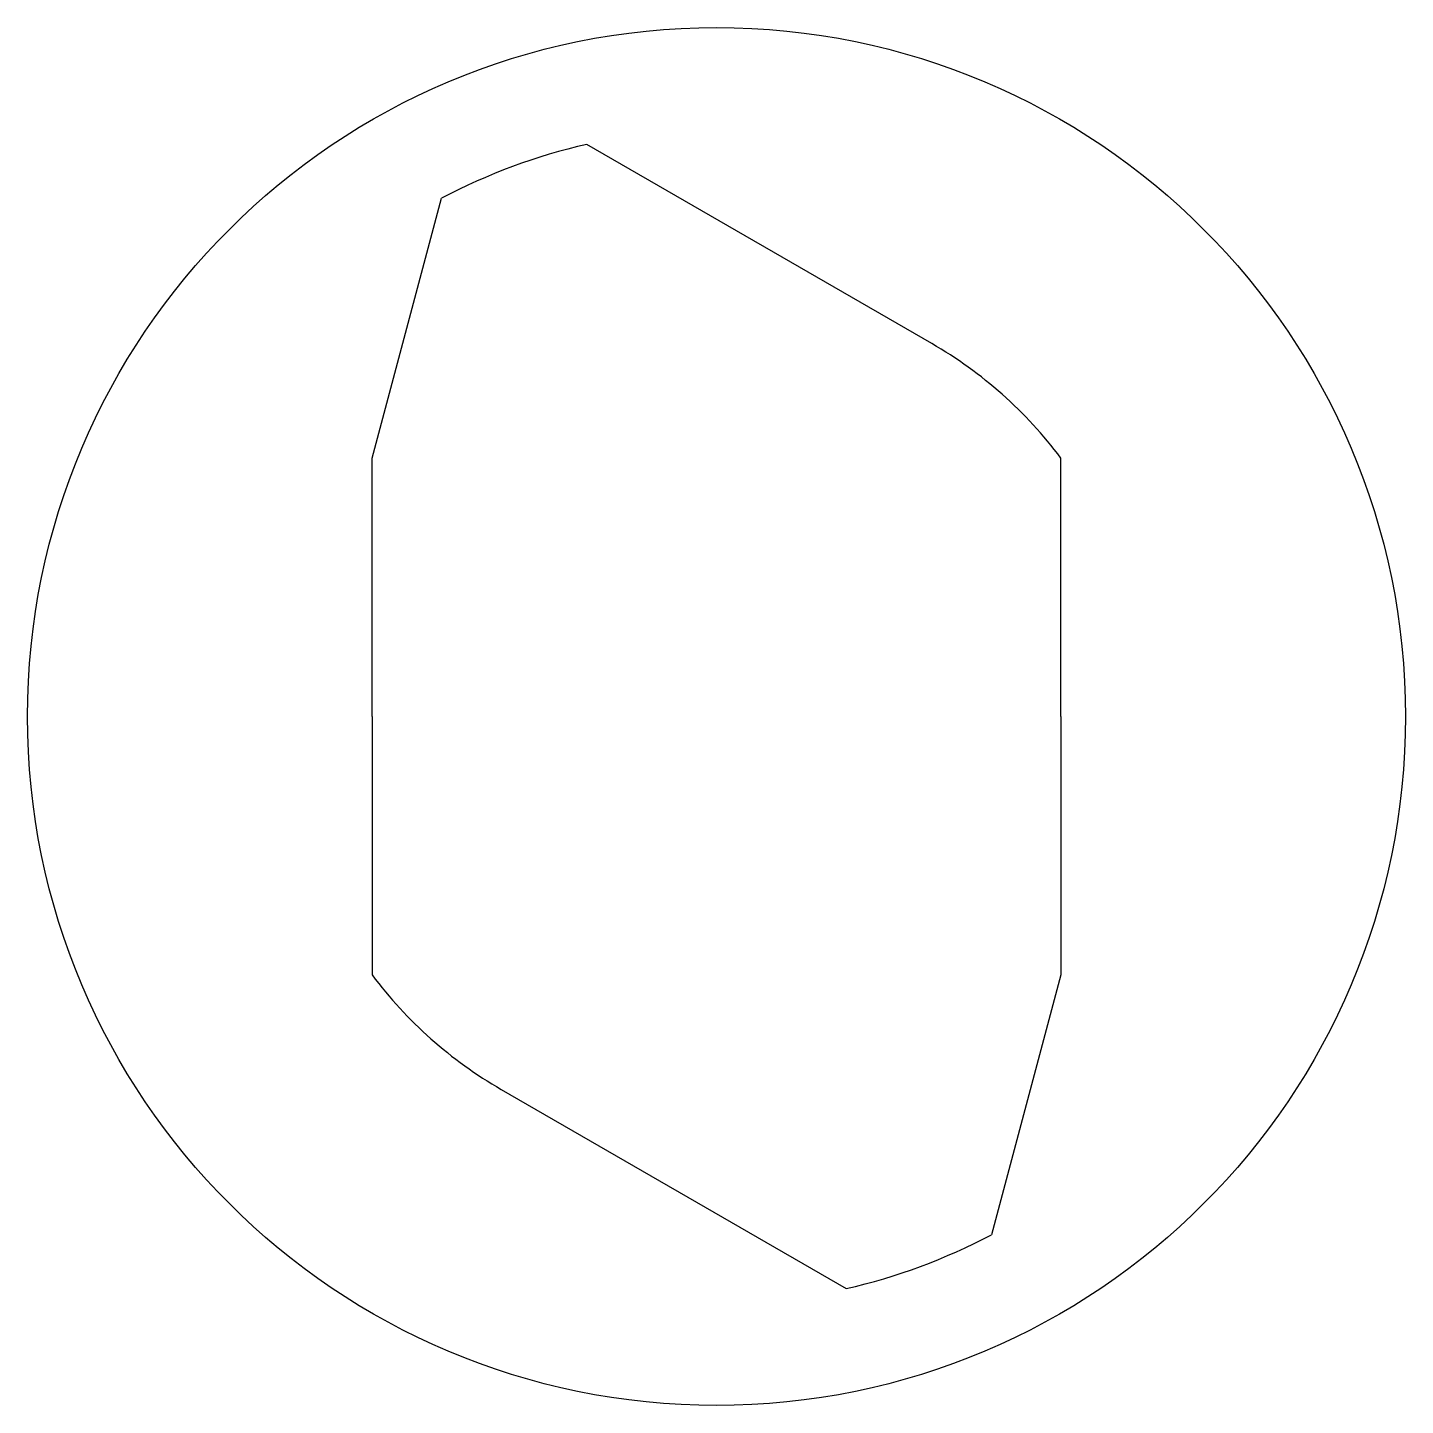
# Model space of a CAD drawing. Header units: millimetres. Extents: x -3.5 to 3.5, y -3.5 to 3.5.
import ezdxf

# ---------------------------------------------------------------- set-up
doc = ezdxf.new("R2010")
doc.units = ezdxf.units.MM
doc.layers.get('0').update_dxf_attribs({"linetype": 'CONTINUOUS'})

msp = doc.modelspace()

# ---------------------------------------------------------------- linework, layer by layer
for p, q in [((1.0937, 1.8944), (-0.6588, 2.9063)), ((-1.75, 1.3125), (-1.3963, 2.6326)), ((-1.75, 0), (-1.75, 1.3125)), ((1.75, 0), (1.75, 1.3125)), ((-1.75, 0), (-1.75, -1.3125)), ((1.75, 0), (1.75, -1.3125)), ((1.75, -1.3125), (1.3963, -2.6326)), ((-1.0938, -1.8944), (0.6588, -2.9063))]:
    msp.add_line(p, q)
msp.add_circle((0, 0), 3.5)
for radius, start, end in [(2.98, 102.77212, 117.93996), (2.1875, 36.8699, 60), (2.1875, 216.8699, 240), (2.98, 282.77212, 297.93996)]:
    msp.add_arc((0, 0), radius, start, end)

doc.saveas('drawing.dxf')
